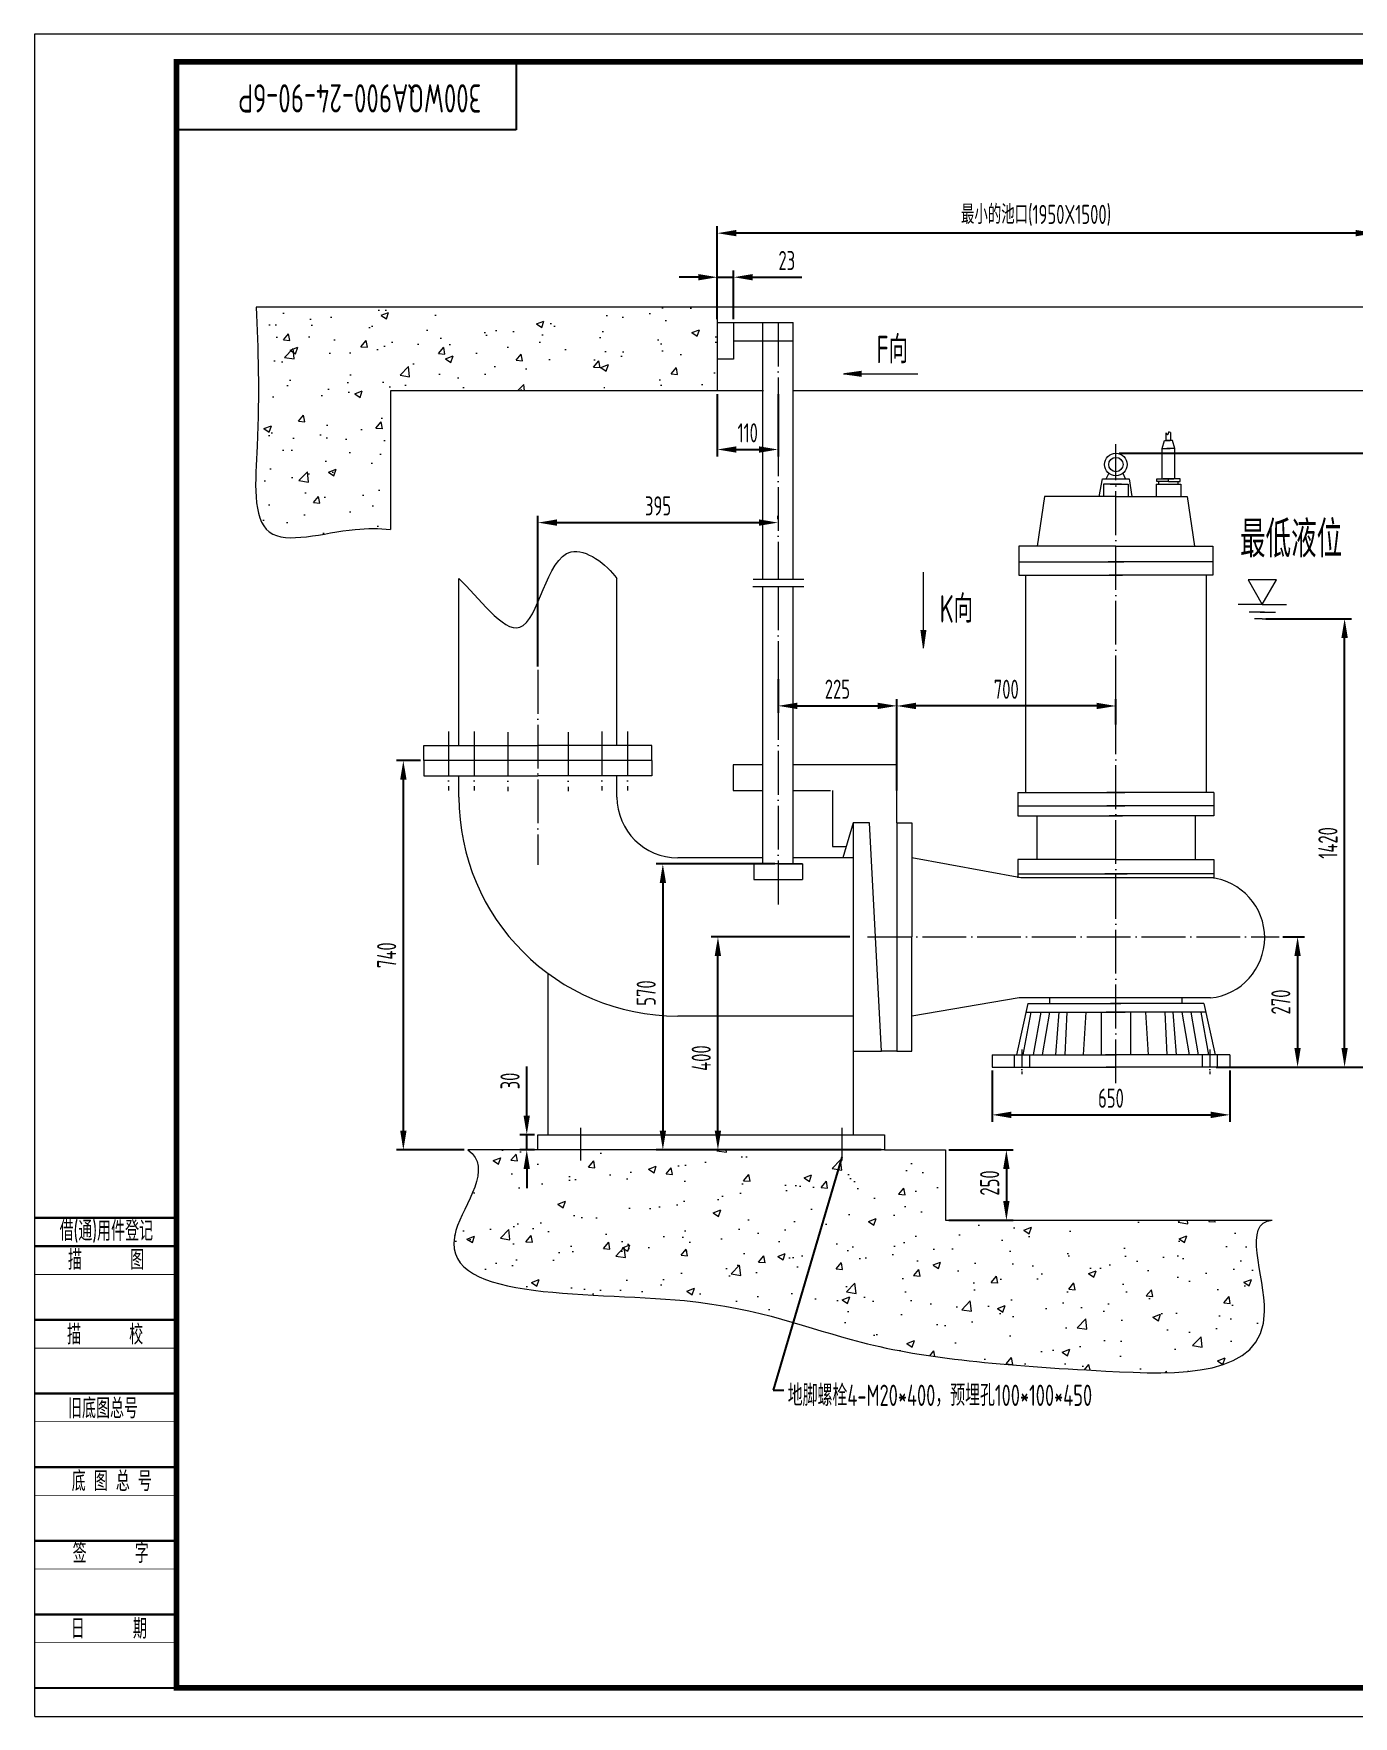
# Model space of a CAD drawing. Header units: millimetres. Extents: x 76430 to 80343, y 6501 to 9267.
# Drawn here: x 76430 to 78600, y 6501 to 9267 of the extents above; entities that cross this region are included whole.
import ezdxf
from ezdxf.enums import TextEntityAlignment as Align

# ---------------------------------------------------------------- set-up
doc = ezdxf.new("R2010")
doc.units = ezdxf.units.MM
doc.header["$LTSCALE"] = 3
doc.header["$PDSIZE"] = -5
doc.linetypes.add('ACAD_ISO04W100', pattern=[30, 24, -3, 0, -3])
doc.layers.get('0').update_dxf_attribs({"lineweight": 18})
doc.layers.get('Defpoints').update_dxf_attribs({"lineweight": 18})
for name, color, linetype in [('2细线层', 4, 'Continuous'), ('6', 3, 'Continuous'), ('6文字层', 3, 'Continuous')]:
    doc.layers.add(name, color=color, linetype=linetype)
for name, color, linetype, lineweight in [('图层1', 7, 'Continuous', 18), ('尺寸线层', 3, 'Continuous', 18), ('标注', 7, 'Continuous', 13)]:
    doc.layers.add(name, color=color, linetype=linetype, lineweight=lineweight)
doc.styles.add('HZTXT', font='geniso.shx', dxfattribs={"width": 0.7, "bigfont": 'hztxt.shx'})
doc.styles.get("Standard").update_dxf_attribs({"font": 'geniso.shx', "width": 0.7, "bigfont": 'hztxt.shx'})
doc.dimstyles.new('ISO-25', dxfattribs={"dimscale": 5, "dimtxt": 3.5, "dimasz": 3.5, "dimexe": 1.25, "dimexo": 0.625, "dimgap": 1.3, "dimtad": 1, "dimdec": 0, "dimtxsty": 'HZTXT', "dimcen": 2.5, "dimdle": 5, "dimclrt": 256, "dimadec": 0, "dimazin": 0, "dimtfac": 1, "dimtdec": 0, "dimtmove": 0, "dimatfit": 3, "dimfxl": 1, "dimarcsym": 0})

# ---------------------------------------------------------------- blocks, each defined once
blk = doc.blocks.new('*D14')
at = {"layer": 'Defpoints', "color": 0, "transparency": 16777216}
for p in [(77554.1, 8679.8), (77654.1, 8679.8), (77654.1, 8583.5)]:
    blk.add_point(p, dxfattribs=at)
at = {"layer": '尺寸线层', "color": 0, "linetype": 'Continuous', "lineweight": -2, "transparency": 16777216}
for p, q in [((77554.1, 8674.2), (77554.1, 8572.2)), ((77654.1, 8674.2), (77654.1, 8572.2)), ((77585.6, 8583.5), (77622.6, 8583.5))]:
    blk.add_line(p, q, dxfattribs=at)
at = {"layer": '尺寸线层', "color": 0, "transparency": 16777216}
for points in [[(77585.6, 8588.7), (77585.6, 8578.2), (77554.1, 8583.5)], [(77622.6, 8588.7), (77622.6, 8578.2), (77654.1, 8583.5)]]:
    blk.add_solid(points, dxfattribs=at)
at = {"layer": '尺寸线层', "transparency": 16777216, "insert": (77604.1, 8610.9), "char_height": 31.5, "attachment_point": 5, "style": 'HZTXT', "bg_fill": 3, "box_fill_scale": 1.1, "bg_fill_color": 256, "bg_fill_true_color": 13158600, "bg_fill_transparency": 7778724}
blk.add_mtext('\\A1;110', dxfattribs=at)
blk = doc.blocks.new('*D15')
at = {"layer": 'Defpoints', "color": 0, "transparency": 16777216}
for p in [(77554.1, 8939.1), (77554.1, 8817.5), (78635.3, 8817.5)]:
    blk.add_point(p, dxfattribs=at)
at = {"layer": '尺寸线层', "color": 0, "linetype": 'Continuous', "lineweight": -2, "transparency": 16777216}
for p, q in [((77554.1, 8823.1), (77554.1, 8950.4)), ((78603.8, 8939.1), (77585.6, 8939.1)), ((78635.3, 8823.1), (78635.3, 8950.4))]:
    blk.add_line(p, q, dxfattribs=at)
at = {"layer": '尺寸线层', "color": 0, "transparency": 16777216}
for points in [[(77585.6, 8944.4), (77585.6, 8933.9), (77554.1, 8939.1)], [(78603.8, 8944.4), (78603.8, 8933.9), (78635.3, 8939.1)]]:
    blk.add_solid(points, dxfattribs=at)
at = {"layer": '尺寸线层', "transparency": 16777216, "insert": (78078.3, 8968.4), "char_height": 31.5, "attachment_point": 5, "style": 'HZTXT', "bg_fill": 3, "box_fill_scale": 1.1, "bg_fill_color": 256, "bg_fill_true_color": 13158600, "bg_fill_transparency": 1009408}
blk.add_mtext('\\A1;最小的池口(1950X1500)', dxfattribs=at)
blk = doc.blocks.new('*D16')
at = {"layer": 'Defpoints', "color": 0, "transparency": 16777216}
for p in [(77654.1, 8463.3), (77654.1, 8463.3), (77259.1, 8221.2)]:
    blk.add_point(p, dxfattribs=at)
at = {"layer": '尺寸线层', "color": 0, "linetype": 'Continuous', "lineweight": -2, "transparency": 16777216}
for p, q in [((77259.1, 8226.8), (77259.1, 8474.6)), ((77654.1, 8469), (77654.1, 8474.6)), ((77290.6, 8463.3), (77622.6, 8463.3))]:
    blk.add_line(p, q, dxfattribs=at)
at = {"layer": '尺寸线层', "color": 0, "transparency": 16777216}
for points in [[(77290.6, 8468.6), (77290.6, 8458.1), (77259.1, 8463.3)], [(77622.6, 8468.6), (77622.6, 8458.1), (77654.1, 8463.3)]]:
    blk.add_solid(points, dxfattribs=at)
at = {"layer": '尺寸线层', "transparency": 16777216, "insert": (77456.6, 8490.8), "char_height": 31.5, "attachment_point": 5, "style": 'HZTXT', "bg_fill": 3, "box_fill_scale": 1.1, "bg_fill_color": 256, "bg_fill_true_color": 13158600, "bg_fill_transparency": 6708088}
blk.add_mtext('\\A1;395', dxfattribs=at)
blk = doc.blocks.new('*D17')
at = {"layer": 'Defpoints', "color": 0, "transparency": 16777216}
for p in [(77654.1, 8211.7), (77849.1, 8162.1), (77849.1, 8065)]:
    blk.add_point(p, dxfattribs=at)
at = {"layer": '尺寸线层', "color": 0, "linetype": 'Continuous', "lineweight": -2, "transparency": 16777216}
for p, q in [((77654.1, 8206.1), (77654.1, 8150.8)), ((77685.6, 8162.1), (77817.6, 8162.1)), ((77849.1, 8070.7), (77849.1, 8173.3))]:
    blk.add_line(p, q, dxfattribs=at)
at = {"layer": '尺寸线层', "color": 0, "transparency": 16777216}
for points in [[(77685.6, 8167.3), (77685.6, 8156.8), (77654.1, 8162.1)], [(77817.6, 8167.3), (77817.6, 8156.8), (77849.1, 8162.1)]]:
    blk.add_solid(points, dxfattribs=at)
at = {"layer": '尺寸线层', "transparency": 16777216, "insert": (77751.6, 8189.5), "char_height": 31.5, "attachment_point": 5, "style": 'HZTXT', "bg_fill": 3, "box_fill_scale": 1.1, "bg_fill_color": 256, "bg_fill_true_color": 13158600, "bg_fill_transparency": 7780272}
blk.add_mtext('\\A1;225', dxfattribs=at)
blk = doc.blocks.new('*D18')
at = {"layer": 'Defpoints', "color": 0, "transparency": 16777216}
for p in [(77555.1, 7782.2), (77777.4, 7782.2), (77829.1, 7432.2)]:
    blk.add_point(p, dxfattribs=at)
at = {"layer": '尺寸线层', "color": 0, "linetype": 'Continuous', "lineweight": -2, "transparency": 16777216}
for p, q in [((77771.8, 7782.2), (77543.8, 7782.2)), ((77555.1, 7463.7), (77555.1, 7750.7)), ((77823.5, 7432.2), (77543.8, 7432.2))]:
    blk.add_line(p, q, dxfattribs=at)
at = {"layer": '尺寸线层', "color": 0, "transparency": 16777216}
for points in [[(77549.8, 7750.7), (77560.3, 7750.7), (77555.1, 7782.2)], [(77549.8, 7463.7), (77560.3, 7463.7), (77555.1, 7432.2)]]:
    blk.add_solid(points, dxfattribs=at)
at = {"layer": '尺寸线层', "transparency": 16777216, "insert": (77527.6, 7583.1), "char_height": 31.5, "attachment_point": 5, "rotation": 90, "style": 'HZTXT', "bg_fill": 3, "box_fill_scale": 1.1, "bg_fill_color": 256, "bg_fill_true_color": 13158600, "bg_fill_transparency": 1814476}
blk.add_mtext('\\A1;400', dxfattribs=at)
blk = doc.blocks.new('*D19')
at = {"layer": 'Defpoints', "color": 0, "transparency": 16777216}
for p in [(77929.1, 7432.2), (77929.1, 7316.6), (78029.5, 7316.6)]:
    blk.add_point(p, dxfattribs=at)
at = {"layer": '尺寸线层', "color": 0, "linetype": 'Continuous', "lineweight": -2, "transparency": 16777216}
for p, q in [((77934.8, 7432.2), (78040.7, 7432.2)), ((78029.5, 7400.7), (78029.5, 7348.1)), ((77934.8, 7316.6), (78040.7, 7316.6))]:
    blk.add_line(p, q, dxfattribs=at)
at = {"layer": '尺寸线层', "color": 0, "transparency": 16777216}
for points in [[(78024.2, 7400.7), (78034.7, 7400.7), (78029.5, 7432.2)], [(78024.2, 7348.1), (78034.7, 7348.1), (78029.5, 7316.6)]]:
    blk.add_solid(points, dxfattribs=at)
at = {"layer": '尺寸线层', "transparency": 16777216, "insert": (78002, 7377.8), "char_height": 31.5, "attachment_point": 5, "rotation": 90, "style": 'HZTXT', "bg_fill": 3, "box_fill_scale": 1.1, "bg_fill_color": 256, "bg_fill_true_color": 13158600, "bg_fill_transparency": 3145778}
blk.add_mtext('\\A1;250', dxfattribs=at)
blk = doc.blocks.new('*D23')
at = {"layer": 'Defpoints', "color": 0, "transparency": 16777216}
for p in [(77071.6, 8072.2), (77037.7, 7432.2), (77143.7, 7432.2)]:
    blk.add_point(p, dxfattribs=at)
at = {"layer": '尺寸线层', "color": 0, "linetype": 'Continuous', "lineweight": -2, "transparency": 16777216}
for p, q in [((77066, 8072.2), (77026.5, 8072.2)), ((77037.7, 8040.7), (77037.7, 7463.7)), ((77138, 7432.2), (77026.5, 7432.2))]:
    blk.add_line(p, q, dxfattribs=at)
at = {"layer": '尺寸线层', "color": 0, "transparency": 16777216}
for points in [[(77032.5, 8040.7), (77043, 8040.7), (77037.7, 8072.2)], [(77032.5, 7463.7), (77043, 7463.7), (77037.7, 7432.2)]]:
    blk.add_solid(points, dxfattribs=at)
at = {"layer": '尺寸线层', "transparency": 16777216, "insert": (77010.3, 7752.2), "char_height": 31.5, "attachment_point": 5, "rotation": 90, "style": 'HZTXT', "bg_fill": 3, "box_fill_scale": 1.1, "bg_fill_color": 256, "bg_fill_true_color": 13158600, "bg_fill_transparency": 7778208}
blk.add_mtext('\\A1;740', dxfattribs=at)
blk = doc.blocks.new('*D24')
at = {"layer": 'Defpoints', "color": 0, "transparency": 16777216}
for p in [(77259.1, 7457.2), (77240.7, 7432.2), (77259.1, 7432.2)]:
    blk.add_point(p, dxfattribs=at)
at = {"layer": '尺寸线层', "color": 0, "linetype": 'Continuous', "lineweight": -2, "transparency": 16777216}
for p, q in [((77240.7, 7488.7), (77240.7, 7569.3)), ((77253.5, 7457.2), (77229.4, 7457.2)), ((77240.7, 7432.2), (77240.7, 7457.2)), ((77253.5, 7432.2), (77229.4, 7432.2)), ((77240.7, 7400.7), (77240.7, 7369.2))]:
    blk.add_line(p, q, dxfattribs=at)
at = {"layer": '尺寸线层', "color": 0, "transparency": 16777216}
for points in [[(77235.4, 7488.7), (77245.9, 7488.7), (77240.7, 7457.2)], [(77235.4, 7400.7), (77245.9, 7400.7), (77240.7, 7432.2)]]:
    blk.add_solid(points, dxfattribs=at)
at = {"layer": '尺寸线层', "transparency": 16777216, "insert": (77213.2, 7545.4), "char_height": 31.5, "attachment_point": 5, "rotation": 90, "style": 'HZTXT', "bg_fill": 3, "box_fill_scale": 1.1, "bg_fill_color": 256, "bg_fill_true_color": 13158600, "bg_fill_transparency": 1835072}
blk.add_mtext('\\A1;30', dxfattribs=at)
blk = doc.blocks.new('1')
at = {"const_width": 9.31}
blk.add_lwpolyline([(76664.4, 9220.5), (80296.5, 9220.5), (80296.5, 6547.7), (76664.4, 6547.7)], close=True, dxfattribs=at)
at = {"layer": '2细线层', "linetype": 'ByBlock', "lineweight": 15, "const_width": 1.4}
for points in [[(76664.4, 7227.5), (76431.6, 7227.5)], [(76664.4, 7106.4), (76431.6, 7106.4)], [(76664.4, 6985.4), (76431.6, 6985.4)], [(76664.4, 6864.3), (76431.6, 6864.3)], [(76664.4, 6743.2), (76431.6, 6743.2)], [(76664.4, 6622.2), (76431.6, 6622.2)]]:
    blk.add_lwpolyline(points, dxfattribs=at)
at = {"layer": '6', "const_width": 3.73}
for points in [[(76664.4, 7320.6), (76431.6, 7320.6)], [(76664.4, 7274.1), (76431.6, 7274.1)], [(76664.4, 7153), (76431.6, 7153)], [(76664.4, 7031.9), (76431.6, 7031.9)], [(76664.4, 6910.9), (76431.6, 6910.9)], [(76664.4, 6789.8), (76431.6, 6789.8)], [(76664.4, 6668.7), (76431.6, 6668.7)], [(76664.4, 6547.7), (76431.6, 6547.7)]]:
    blk.add_lwpolyline(points, dxfattribs=at)
at = {"layer": '6文字层'}
for p, q in [((77223.2, 9220.5), (77223.2, 9108.7)), ((77223.2, 9108.7), (76664.4, 9108.7))]:
    blk.add_line(p, q, dxfattribs=at)
at = {"layer": '尺寸线层'}
for p, q in [((76431.6, 9267), (80343, 9267)), ((76431.6, 6501.1), (76431.6, 9267)), ((76431.6, 6501.1), (80343, 6501.1))]:
    blk.add_line(p, q, dxfattribs=at)
at = {"layer": '2细线层', "ltscale": 0.5, "width": 0.707}
for tag, p in [('比例', (80241.9, 6756.8)), ('设计', (78860.9, 6706.9)), ('标准化', (79205.2, 6708.2)), ('校对', (78859.8, 6663.9)), ('审定', (79208.1, 6663.5)), ('审核', (78858.1, 6615.9)), ('批准', (79209.6, 6615.8)), ('会签', (78857, 6571.6)), ('日期', (79210.6, 6572))]:
    blk.add_attdef(tag, text='', height=32.6, dxfattribs=at).set_placement(p, align=Align.MIDDLE_CENTER)
at = {"layer": '6文字层', "width": 0.707}
for s, p in [('借(通)用件登记', (76472.4, 7282.7)), ('描      图', (76486.2, 7235.1)), ('描      校', (76484.7, 7112.3)), ('旧底图总号', (76486.2, 6991)), ('底 图 总 号', (76492.4, 6871.3)), ('签      字', (76493.9, 6753.2)), ('日      期', (76490.8, 6628.8))]:
    blk.add_text(s, height=32.6, dxfattribs=at).set_placement(p)
blk.add_attdef('代号', (76966, 9184), '', height=46.6, rotation=180, dxfattribs=at)
at = {"layer": '6文字层', "ltscale": 0.5, "width": 0.707}
blk.add_attdef('编码', text='', height=46.6, dxfattribs=at).set_placement((79516, 6587.8), align=Align.MIDDLE_CENTER)
at = {"layer": '尺寸线层'}
for tag, height, width, p in [('图号', 46.6, 0.707, (80016.1, 6899.9)), ('图样名称', 46.6, 0.707, (79517.2, 6858.4)), ('重量', 32.6, 0.707, (80124.7, 6756.9)), ('材料', 46.6, 0.707, (79518.9, 6698.8)), ('杭州西子泵业有限公司', 65.2, 0.6, (80011.8, 6606.5))]:
    blk.add_attdef(tag, text='', height=height, dxfattribs=dict(at, width=width)).set_placement(p, align=Align.MIDDLE_CENTER)
blk = doc.blocks.new('*D27')
at = {"layer": 'Defpoints', "color": 0, "transparency": 16777216}
for p in [(77654.1, 7902.2), (77464.5, 7432.2), (77654.1, 7432.2)]:
    blk.add_point(p, dxfattribs=at)
at = {"layer": '尺寸线层', "color": 0, "linetype": 'Continuous', "lineweight": -2, "transparency": 16777216}
for p, q in [((77648.5, 7902.2), (77453.3, 7902.2)), ((77464.5, 7870.7), (77464.5, 7463.7)), ((77648.5, 7432.2), (77453.3, 7432.2))]:
    blk.add_line(p, q, dxfattribs=at)
at = {"layer": '尺寸线层', "color": 0, "transparency": 16777216}
for points in [[(77459.3, 7870.7), (77469.8, 7870.7), (77464.5, 7902.2)], [(77459.3, 7463.7), (77469.8, 7463.7), (77464.5, 7432.2)]]:
    blk.add_solid(points, dxfattribs=at)
at = {"layer": '尺寸线层', "transparency": 16777216, "insert": (77437.1, 7690), "char_height": 31.5, "attachment_point": 5, "rotation": 90, "style": 'HZTXT', "bg_fill": 3, "box_fill_scale": 1.1, "bg_fill_color": 256, "bg_fill_true_color": 13158600, "bg_fill_transparency": 7779240}
blk.add_mtext('\\A1;570', dxfattribs=at)
blk = doc.blocks.new('*D28')
at = {"layer": 'Defpoints', "color": 0, "transparency": 16777216}
for p in [(78209.4, 8577.2), (78369.1, 7568.3), (78667.3, 7568.3)]:
    blk.add_point(p, dxfattribs=at)
at = {"layer": '尺寸线层', "color": 0, "linetype": 'Continuous', "lineweight": -2, "transparency": 16777216}
for p, q in [((78215, 8577.2), (78678.6, 8577.2)), ((78667.3, 8545.7), (78667.3, 7599.8)), ((78374.7, 7568.3), (78678.6, 7568.3))]:
    blk.add_line(p, q, dxfattribs=at)
at = {"layer": '尺寸线层', "color": 0, "transparency": 16777216}
for points in [[(78662.1, 8545.7), (78672.6, 8545.7), (78667.3, 8577.2)], [(78662.1, 7599.8), (78672.6, 7599.8), (78667.3, 7568.3)]]:
    blk.add_solid(points, dxfattribs=at)
at = {"layer": '尺寸线层', "transparency": 16777216, "insert": (78639.9, 8072.8), "char_height": 31.5, "attachment_point": 5, "rotation": 90, "style": 'HZTXT', "bg_fill": 3, "box_fill_scale": 1.1, "bg_fill_color": 256, "bg_fill_true_color": 13158600, "bg_fill_transparency": 0}
blk.add_mtext('\\A1;2150', dxfattribs=at)
blk = doc.blocks.new('*D29')
at = {"layer": 'Defpoints', "color": 0, "transparency": 16777216}
for p in [(78450.4, 8305.3), (78585.7, 8305.3), (78464.1, 7568.3)]:
    blk.add_point(p, dxfattribs=at)
at = {"layer": '尺寸线层', "color": 0, "linetype": 'Continuous', "lineweight": -2, "transparency": 16777216}
for p, q in [((78456, 8305.3), (78597, 8305.3)), ((78585.7, 7599.8), (78585.7, 8273.8)), ((78469.7, 7568.3), (78597, 7568.3))]:
    blk.add_line(p, q, dxfattribs=at)
at = {"layer": '尺寸线层', "color": 0, "transparency": 16777216}
for points in [[(78580.5, 8273.8), (78591, 8273.8), (78585.7, 8305.3)], [(78580.5, 7599.8), (78591, 7599.8), (78585.7, 7568.3)]]:
    blk.add_solid(points, dxfattribs=at)
at = {"layer": '尺寸线层', "transparency": 16777216, "insert": (78558.3, 7936.8), "char_height": 31.5, "attachment_point": 5, "rotation": 90, "style": 'HZTXT', "bg_fill": 3, "box_fill_scale": 1.1, "bg_fill_color": 256, "bg_fill_true_color": 13158600, "bg_fill_transparency": 11201372}
blk.add_mtext('\\A1;1420', dxfattribs=at)
blk = doc.blocks.new('*D30')
at = {"layer": 'Defpoints', "color": 0, "transparency": 16777216}
for p in [(78478.3, 7782.2), (78467.2, 7568.3), (78508.4, 7568.3)]:
    blk.add_point(p, dxfattribs=at)
at = {"layer": '尺寸线层', "color": 0, "linetype": 'Continuous', "lineweight": -2, "transparency": 16777216}
for p, q in [((78483.9, 7782.2), (78519.6, 7782.2)), ((78508.4, 7750.7), (78508.4, 7599.8)), ((78472.8, 7568.3), (78519.6, 7568.3))]:
    blk.add_line(p, q, dxfattribs=at)
at = {"layer": '尺寸线层', "color": 0, "transparency": 16777216}
for points in [[(78503.1, 7750.7), (78513.6, 7750.7), (78508.4, 7782.2)], [(78503.1, 7599.8), (78513.6, 7599.8), (78508.4, 7568.3)]]:
    blk.add_solid(points, dxfattribs=at)
at = {"layer": '尺寸线层', "transparency": 16777216, "insert": (78480.9, 7675.3), "char_height": 31.5, "attachment_point": 5, "rotation": 90, "style": 'HZTXT', "bg_fill": 3, "box_fill_scale": 1.1, "bg_fill_color": 256, "bg_fill_true_color": 13158600, "bg_fill_transparency": 15306761}
blk.add_mtext('\\A1;270', dxfattribs=at)
blk = doc.blocks.new('*D31')
at = {"layer": 'Defpoints', "color": 0, "transparency": 16777216}
for p in [(77849.1, 8161.9), (78209.4, 8125.7), (77849.1, 8017.4)]:
    blk.add_point(p, dxfattribs=at)
at = {"layer": '尺寸线层', "color": 0, "linetype": 'Continuous', "lineweight": -2, "transparency": 16777216}
for p, q in [((77849.1, 8023), (77849.1, 8173.2)), ((78177.9, 8161.9), (77880.6, 8161.9)), ((78209.4, 8131.3), (78209.4, 8173.2))]:
    blk.add_line(p, q, dxfattribs=at)
at = {"layer": '尺寸线层', "color": 0, "transparency": 16777216}
for points in [[(77880.6, 8167.2), (77880.6, 8156.7), (77849.1, 8161.9)], [(78177.9, 8167.2), (78177.9, 8156.7), (78209.4, 8161.9)]]:
    blk.add_solid(points, dxfattribs=at)
at = {"layer": '尺寸线层', "transparency": 16777216, "insert": (78029.3, 8189.4), "char_height": 31.5, "attachment_point": 5, "style": 'HZTXT', "bg_fill": 3, "box_fill_scale": 1.1, "bg_fill_color": 256, "bg_fill_true_color": 13158600, "bg_fill_transparency": 15254676}
blk.add_mtext('\\A1;700', dxfattribs=at)
blk = doc.blocks.new('*D35')
at = {"layer": 'Defpoints', "color": 0, "transparency": 16777216}
for p in [(77554.1, 8866.7), (77554.1, 8792.1), (77580.9, 8792.1)]:
    blk.add_point(p, dxfattribs=at)
at = {"layer": '尺寸线层', "color": 0, "linetype": 'Continuous', "lineweight": -2, "transparency": 16777216}
for p, q in [((77522.6, 8866.7), (77491.1, 8866.7)), ((77554.1, 8797.7), (77554.1, 8877.9)), ((77554.1, 8866.7), (77580.9, 8866.7)), ((77580.9, 8797.7), (77580.9, 8877.9)), ((77612.4, 8866.7), (77693, 8866.7))]:
    blk.add_line(p, q, dxfattribs=at)
at = {"layer": '尺寸线层', "color": 0, "transparency": 16777216}
for points in [[(77522.6, 8871.9), (77522.6, 8861.4), (77554.1, 8866.7)], [(77612.4, 8871.9), (77612.4, 8861.4), (77580.9, 8866.7)]]:
    blk.add_solid(points, dxfattribs=at)
at = {"layer": '尺寸线层', "transparency": 16777216, "insert": (77668.4, 8894.1), "char_height": 31.5, "attachment_point": 5, "style": 'HZTXT', "bg_fill": 3, "box_fill_scale": 1.1, "bg_fill_color": 256, "bg_fill_true_color": 13158600, "bg_fill_transparency": 5651640}
blk.add_mtext('\\A1;23', dxfattribs=at)
blk = doc.blocks.new('*D36')
at = {"layer": 'Defpoints', "color": 0, "transparency": 16777216}
for p in [(78006, 7568.3), (78397.1, 7568.3), (78397.1, 7489.8)]:
    blk.add_point(p, dxfattribs=at)
at = {"layer": '尺寸线层', "color": 0, "linetype": 'Continuous', "lineweight": -2, "transparency": 16777216}
for p, q in [((78006, 7562.7), (78006, 7478.5)), ((78397.1, 7562.7), (78397.1, 7478.5)), ((78037.5, 7489.8), (78365.6, 7489.8))]:
    blk.add_line(p, q, dxfattribs=at)
at = {"layer": '尺寸线层', "color": 0, "transparency": 16777216}
for points in [[(78037.5, 7495), (78037.5, 7484.5), (78006, 7489.8)], [(78365.6, 7495), (78365.6, 7484.5), (78397.1, 7489.8)]]:
    blk.add_solid(points, dxfattribs=at)
at = {"layer": '尺寸线层', "transparency": 16777216, "insert": (78201.5, 7517.2), "char_height": 31.5, "attachment_point": 5, "style": 'HZTXT', "bg_fill": 3, "box_fill_scale": 1.1, "bg_fill_color": 256, "bg_fill_true_color": 13158600, "bg_fill_transparency": 14392660}
blk.add_mtext('\\A1;650', dxfattribs=at)

msp = doc.modelspace()

# ---------------------------------------------------------------- hatches: boundary and pattern name
at = {"true_color": 0xff0000}
h = msp.add_hatch(dxfattribs=at)
h.set_pattern_fill('AR-CONC', color=1, scale=0.7, style=0)
h.set_pattern_definition([(50, (63412.21, 4017.16), (127.5293, -11.15736), [13.335, -146.685]), (355, (63412.21, 4017.16), (-24.67, 133.7397), [10.668, -117.348]), (100.451, (63422.84, 4016.23), (102.85975, 122.5817), [11.333, -124.663]), (46.1842, (63412.21, 4052.72), (189.7553, -29.4296), [20.0025, -220.0275]), (96.6356, (63428.02, 4050.27), (166.183, 173.1979), [16.9995, -186.9945]), (351.184, (63412.21, 4052.72), (166.1832, 173.1976), [16.002, -176.022]), (21, (63429.99, 4043.83), (106.1304, -71.58586), [13.335, -146.685]), (326, (63429.99, 4043.83), (43.2614, 128.9316), [10.668, -117.348]), (71.4514, (63438.84, 4037.87), (149.3915, 57.346), [11.333, -124.663]), (37.5, (63412.21, 4017.16), (2.16202, 59.18853), [0, -115.9256, 0, -119.126, 0, -117.7925]), (7.5, (63412.21, 4017.16), (46.77376, 70.1264), [0, -67.9196, 0, -113.2586, 0, -44.8945]), (327.5, (63372.56, 4017.16), (94.91342, -4.01012), [0, -44.45, 0, -138.684, 0, -184.023]), (317.5, (63354.78, 4017.16), (103.69043, 17.79854), [0, -57.785, 0, -92.1004, 0, -130.683])])
edge = h.paths.add_edge_path()
edge.add_spline(control_points=[(76795.5, 8817.5), (76799, 8749.1), (76802.7, 8632.2), (76783.8, 8406.6), (76929.6, 8454.7), (76998, 8453.8), (77016.4, 8452.1)], knot_values=[50.409911, 50.409911, 50.409911, 50.409911, 274.200481, 416.752058, 558.002543, 612.907766, 612.907766, 612.907766, 612.907766], degree=3, periodic=0)
edge.add_line((77016.4, 8452.1), (77016.4, 8679.8))
edge.add_line((77016.4, 8679.8), (77554.1, 8679.8))
edge.add_line((77554.1, 8679.8), (77554.1, 8817.5))
edge.add_line((77554.1, 8817.5), (76795.5, 8817.5))
edge = h.paths.add_edge_path()
edge.add_line((78635.3, 8817.5), (78635.3, 8679.8))
edge.add_line((78635.3, 8679.8), (78768.6, 8679.8))
edge.add_spline(control_points=[(78768.6, 8679.8), (78775.9, 8699.2), (78877.9, 8735.6), (78653.7, 8737.2), (78737.3, 8799.8), (78753.2, 8817.5)], knot_values=[0, 0, 0, 0, 30279.059619, 85085.053596, 119871.904563, 119871.904563, 119871.904563, 119871.904563], weights=[1, 1, 1, 1, 1, 1], degree=3, periodic=0)
edge.add_line((78753.2, 8817.5), (78635.3, 8817.5))
edge = h.paths.add_edge_path()
edge.add_line((78466.7, 7316.6), (77929.1, 7316.6))
edge.add_line((77929.1, 7316.6), (77929.1, 7432.2))
edge.add_line((77929.1, 7432.2), (77829.1, 7432.2))
edge.add_line((77829.1, 7432.2), (77259.1, 7432.2))
edge.add_line((77259.1, 7432.2), (77143.7, 7432.2))
edge.add_spline(control_points=[(77143.7, 7432.2), (77187, 7403.3), (76998.8, 7173.9), (77525.9, 7215.7), (77797.5, 7097.3), (78109.8, 7070.2), (78527.5, 7054), (78416.6, 7314.2), (78466.7, 7316.6)], knot_values=[0, 0, 0, 0, 20879.543298, 78808.985361, 123191.760554, 177764.257059, 215950.198456, 236069.073339, 236069.073339, 236069.073339, 236069.073339], weights=[1, 1, 1, 1, 1, 1, 1, 1, 1], degree=3, periodic=0)
h.paths.add_polyline_path([(77804.3, 8781.6), (77870.5, 8781.6), (77870.5, 8714.1), (77804.3, 8714.1)], flags=9)

# ---------------------------------------------------------------- linework, layer by layer
at = {"color": 1, "linetype": 'ACAD_ISO04W100'}
for p, q in [((77654.1, 8792.1), (77654.1, 8370.1)), ((78209.4, 7541.9), (78209.4, 8592.2)), ((77654.1, 8358.3), (77654.1, 7833.7)), ((77259.1, 8221.2), (77259.1, 7900.6)), ((77111.9, 8120.1), (77111.9, 8022.7)), ((77154.2, 8120.1), (77154.2, 8022.7)), ((77209.3, 8119.1), (77209.3, 8021.6)), ((77309, 8119.1), (77309, 8021.6)), ((77364.1, 8120.1), (77364.1, 8022.7)), ((77406.4, 8120.1), (77406.4, 8022.7)), ((77801.3, 7782.2), (78478.3, 7782.2)), ((77329.1, 7468.5), (77329.1, 7414.5)), ((77759.1, 7468.5), (77759.1, 7414.5))]:
    msp.add_line(p, q, dxfattribs=at)
at = {"linetype": 'ByBlock'}
for p, q in [((77761.5, 8707.9), (77883.9, 8707.9)), ((78193.8, 8535.5), (78197.8, 8544.3)), ((78225.4, 8535.5), (78221.3, 8544.3)), ((77893, 8257), (77893, 8382))]:
    msp.add_line(p, q, dxfattribs=at)
for p, q in [((78182.1, 8506.2), (78187.6, 8535.5)), ((78187.6, 8535.5), (78231.6, 8535.5)), ((78218.7, 8526.4), (78189.4, 8526.4)), ((78189.4, 8526.4), (78189.4, 8506.2)), ((78200.4, 8526.4), (78229.7, 8526.4)), ((78229.7, 8526.4), (78229.7, 8506.2)), ((78231.6, 8535.5), (78235.6, 8506.2)), ((78275.8, 8526.4), (78275.8, 8506.2)), ((78275.8, 8526.4), (78316.2, 8526.4)), ((78316.2, 8526.4), (78316.2, 8506.2)), ((78092.2, 8506.2), (78080.2, 8424.5)), ((78209.6, 8506.2), (78092.2, 8506.2)), ((78209.6, 8506.2), (78326.9, 8506.2)), ((78326.9, 8506.2), (78338.9, 8424.5)), ((78209.6, 8424.5), (78050.1, 8424.5)), ((78050.1, 8424.5), (78050.1, 8402.5)), ((78209.6, 8424.5), (78369.1, 8424.5)), ((78369.1, 8424.5), (78369.1, 8402.5)), ((78050.1, 8402.5), (78050.1, 8376.9)), ((78050.1, 8398.9), (78222.4, 8398.9)), ((78369.1, 8398.9), (78196.7, 8398.9)), ((78369.1, 8402.5), (78369.1, 8376.9)), ((78050.1, 8376.9), (78220.6, 8376.9)), ((78061.1, 8376.9), (78061.1, 8019.6)), ((78369.1, 8376.9), (78198.6, 8376.9)), ((78358.1, 8376.9), (78358.1, 8019.6)), ((78450.4, 8328.8), (78410.7, 8328.8)), ((78450.4, 8328.8), (78450.4, 8328.8)), ((78450.4, 8328.8), (78450.4, 8328.8)), ((78450.4, 8328.8), (78450.4, 8328.8)), ((78450.4, 8328.8), (78450.4, 8328.8)), ((78450.4, 8328.8), (78490.1, 8328.8)), ((78454, 8316.1), (78428.7, 8316.1)), ((78450.4, 8305.3), (78437.8, 8305.3)), ((78446.8, 8316.1), (78472.1, 8316.1)), ((78450.4, 8305.3), (78463, 8305.3)), ((78048.2, 8019.6), (78224.2, 8019.6)), ((78048.2, 8019.6), (78048.2, 8003.2)), ((78048.2, 8003.2), (78048.2, 7997.7)), ((78048.2, 7997.7), (78224.2, 7997.7)), ((78048.2, 7997.7), (78048.2, 7981.2)), ((78370.9, 8019.6), (78194.9, 8019.6)), ((78370.9, 7997.7), (78194.9, 7997.7)), ((78370.9, 8019.6), (78370.9, 8003.2)), ((78370.9, 8003.2), (78370.9, 7997.7)), ((78370.9, 7997.7), (78370.9, 7981.2)), ((78048.2, 7981.2), (78220.6, 7981.2)), ((78079.4, 7981.2), (78079.4, 7909.7)), ((78370.9, 7981.2), (78198.6, 7981.2)), ((78339.7, 7981.2), (78339.7, 7909.7)), ((78053.4, 7879.5), (77874.1, 7912.2)), ((78209.6, 7909.7), (78048.2, 7909.7)), ((78048.2, 7909.7), (78048.2, 7879.5)), ((78048.2, 7885.9), (78227.9, 7885.9)), ((78370.9, 7885.9), (78191.2, 7885.9)), ((78209.6, 7909.7), (78370.9, 7909.7)), ((78370.9, 7909.7), (78370.9, 7885.9)), ((78370.9, 7885.9), (78370.9, 7879.5)), ((78370.9, 7879.5), (78053.4, 7879.5)), ((78380.9, 7879.5), (78380.9, 7879.5)), ((78050.7, 7682), (77874.1, 7652.2)), ((78064.6, 7672.8), (78046, 7588.4)), ((78365.2, 7682), (78050.7, 7682)), ((78064.6, 7672.8), (78217.9, 7672.8)), ((78100.4, 7682), (78100.4, 7672.8)), ((78354.1, 7672.8), (78200.9, 7672.8)), ((78318.3, 7682), (78318.3, 7672.8)), ((78354.1, 7672.8), (78372.8, 7588.4)), ((78365.2, 7682), (78365.2, 7682)), ((78069.6, 7658.5), (78056.7, 7588.4)), ((78061.5, 7658.5), (78225.1, 7658.5)), ((78086, 7658.5), (78073.8, 7588.4)), ((78100.6, 7658.5), (78088.6, 7588.4)), ((78115.5, 7658.5), (78110.2, 7588.4)), ((78128.8, 7658.5), (78125.5, 7588.4)), ((78160.3, 7658.5), (78156, 7588.4)), ((78185.1, 7657.7), (78185.1, 7588.4)), ((78357.3, 7658.5), (78193.7, 7658.5)), ((78233.7, 7657.7), (78233.7, 7588.4)), ((78258.5, 7658.5), (78262.8, 7588.4)), ((78290, 7658.5), (78293.3, 7588.4)), ((78303.2, 7658.5), (78308.5, 7588.4)), ((78318.1, 7658.5), (78330.2, 7588.4)), ((78332.7, 7658.5), (78345, 7588.4)), ((78349.2, 7658.5), (78362.1, 7588.4)), ((78006, 7588.4), (78210.8, 7588.4)), ((78006, 7588.4), (78006, 7568.3)), ((78397.1, 7588.4), (78192.3, 7588.4)), ((78006, 7568.3), (78209.4, 7568.3)), ((78397.1, 7568.3), (78193.7, 7568.3))]:
    msp.add_line(p, q)
for points in [[(77761.5, 8707.9, 1.67, 10, 0), (77791.3, 8707.9, 10, 10, 0)], [(77893, 8257, 1.67, 10, 0), (77893, 8286.7, 10, 10, 0)]]:
    msp.add_lwpolyline(points, format="xyseb", dxfattribs=at)
msp.add_lwpolyline([(78450.4, 8328.8), (78473.8, 8369.4), (78427, 8369.4)], close=True)
for radius in [18.5, 11.8]:
    msp.add_circle((78209.6, 8558.8), radius, dxfattribs=at)
at = {"color": 1, "true_color": 0xff0000}
msp.add_open_spline([(76795.5, 8817.5), (76799, 8749.1), (76802.7, 8632.2), (76783.8, 8406.6), (76929.6, 8454.7), (76998, 8453.8), (77016.4, 8452.1)], degree=3, knots=[50.409911, 50.409911, 50.409911, 50.409911, 274.200481, 416.752058, 558.002543, 612.907766, 612.907766, 612.907766, 612.907766], dxfattribs=at)
at = {"layer": '图层1'}
for p, q in [((78635.3, 8817.5), (76795.5, 8817.5)), ((77554.1, 8817.5), (77554.1, 8679.8)), ((77554.1, 8792.1), (77580.9, 8792.1)), ((77580.9, 8792.1), (77580.9, 8731.8)), ((77580.9, 8792.1), (77679.1, 8792.1)), ((77629.1, 8370.1), (77629.1, 8792.1)), ((77679.1, 8370.1), (77679.1, 8792.1)), ((77580.9, 8762), (77679.1, 8762)), ((77580.9, 8731.8), (77554.1, 8731.8)), ((77630.1, 8679.8), (77016.4, 8679.8)), ((77016.4, 8679.8), (77016.4, 8452.1)), ((78635.3, 8679.8), (77678.1, 8679.8)), ((78292.2, 8598.3), (78292.2, 8610.7)), ((78299.8, 8598.3), (78299.8, 8610.7)), ((78285.5, 8584.9), (78289.3, 8598.3)), ((78285.5, 8535), (78285.5, 8584.9)), ((78285.5, 8584.9), (78298.8, 8584.9)), ((78289.3, 8598.3), (78298.8, 8598.3)), ((78302.7, 8598.3), (78293.1, 8598.3)), ((78306.4, 8584.9), (78293.1, 8584.9)), ((78306.4, 8584.9), (78302.7, 8598.3)), ((78306.4, 8535), (78306.4, 8584.9)), ((78276.7, 8531), (78276.7, 8535)), ((78276.7, 8535), (78304.6, 8535)), ((78296, 8531), (78276.7, 8531)), ((78280, 8526.4), (78280, 8531)), ((78315.3, 8535), (78287.3, 8535)), ((78296, 8531), (78296, 8535)), ((78296, 8531), (78296, 8535)), ((78296, 8531), (78315.3, 8531)), ((78311.9, 8526.4), (78311.9, 8531)), ((78315.3, 8531), (78315.3, 8535)), ((77129.1, 8097.2), (77129.1, 8371.5)), ((77389.1, 8097.2), (77389.1, 8371.5)), ((77629.1, 7902.2), (77629.1, 8358.3)), ((77679.1, 7902.2), (77679.1, 8358.3)), ((77071.6, 8072.2), (77071.6, 8097.2)), ((77071.6, 8097.2), (77259.1, 8097.2)), ((77446.6, 8097.2), (77259.1, 8097.2)), ((77446.6, 8072.2), (77446.6, 8097.2)), ((77446.6, 8072.2), (77071.6, 8072.2)), ((77071.6, 8072.2), (77071.6, 8047.2)), ((77446.6, 8072.2), (77071.6, 8072.2)), ((77446.6, 8072.2), (77446.6, 8047.2)), ((77629.1, 8065), (77580.2, 8065)), ((77580.2, 8065), (77580.2, 8023.2)), ((77849.1, 8065), (77679.1, 8065)), ((77849.1, 7969.7), (77849.1, 8065)), ((77071.6, 8047.2), (77259.1, 8047.2)), ((77129.1, 8012.2), (77129.1, 8047.2)), ((77446.6, 8047.2), (77259.1, 8047.2)), ((77389.1, 8012.2), (77389.1, 8047.2)), ((77389.1, 8012.2), (77389.1, 8047.2)), ((77580.2, 8023.2), (77629.1, 8023.2)), ((77679.1, 8023.2), (77740.5, 8023.2)), ((77743.5, 8023.2), (77743.5, 7931.1)), ((77777.4, 7969.7), (77760.3, 7912.2)), ((77804.6, 7969.7), (77777.4, 7969.7)), ((77777.4, 7969.7), (77777.4, 7457.2)), ((77824.1, 7594.7), (77804.6, 7969.7)), ((77804.6, 7969.7), (77804.6, 7969.7)), ((77849.1, 7969.7), (77849.1, 7594.7)), ((77849.1, 7969.7), (77874.1, 7969.7)), ((77849.1, 7969.7), (77849.1, 7594.7)), ((77874.1, 7969.7), (77874.1, 7782.2)), ((77629.1, 7912.2), (77489.1, 7912.2)), ((77777.4, 7912.2), (77679.1, 7912.2)), ((77743.5, 7931.1), (77765.9, 7931.1)), ((77694.1, 7902.2), (77614.1, 7902.2)), ((77614.1, 7902.2), (77614.1, 7876.5)), ((77654.1, 7902.2), (77694.1, 7902.2)), ((77654.1, 7902.2), (77679.1, 7902.2)), ((77694.1, 7902.2), (77694.1, 7876.5)), ((77614.1, 7876.5), (77694.1, 7876.5)), ((77874.1, 7594.7), (77874.1, 7782.2)), ((77275.9, 7457.2), (77275.9, 7722.2)), ((77777.4, 7652.2), (77489.1, 7652.2)), ((77777.4, 7594.7), (77824.1, 7594.7)), ((77849.1, 7594.7), (77824.1, 7594.7)), ((77849.1, 7594.7), (77874.1, 7594.7)), ((77259.1, 7457.2), (77829.1, 7457.2)), ((77259.1, 7432.2), (77259.1, 7457.2)), ((77829.1, 7457.2), (77829.1, 7432.2)), ((77259.1, 7432.2), (77143.7, 7432.2)), ((77829.1, 7432.2), (77259.1, 7432.2)), ((77829.1, 7432.2), (77929.1, 7432.2)), ((77929.1, 7432.2), (77929.1, 7316.6)), ((77929.1, 7316.6), (78466.7, 7316.6))]:
    msp.add_line(p, q, dxfattribs=at)
for centre, radius, start, end in [((77489.1, 8012.2), 360, 180, 270), ((77489.1, 8012.2), 100, 180, 270), ((78355, 7780.8), 99.3, 275.8561, 84.0437)]:
    msp.add_arc(centre, radius, start, end, dxfattribs=at)
for points, knots in [([(78292.2, 8610.7), (78293, 8609.5), (78295.4, 8604.8), (78297, 8616), (78298.7, 8611.2), (78299.8, 8610.7)], [0, 0, 0, 0, 34588.060431, 88997.176134, 118513.745734, 118513.745734, 118513.745734, 118513.745734]), ([(77129.1, 8371.5), (77160, 8341.9), (77251.1, 8212.7), (77279, 8465.9), (77371.8, 8394.8), (77389.1, 8371.5)], [0, 0, 0, 0, 43616.005956, 94703.584834, 124389.059007, 124389.059007, 124389.059007, 124389.059007]), ([(77143.7, 7432.2), (77187, 7403.3), (76998.8, 7173.9), (77525.9, 7215.7), (77797.5, 7097.3), (78109.8, 7070.2), (78527.5, 7054), (78416.6, 7314.2), (78466.7, 7316.6)], [0, 0, 0, 0, 20879.543298, 78808.985361, 123191.760554, 177764.257059, 215950.198456, 236069.073339, 236069.073339, 236069.073339, 236069.073339])]:
    msp.add_open_spline(points, degree=3, knots=knots, dxfattribs=at)
at = {"layer": '标注'}
msp.add_line((78397.1, 7588.4), (78397.1, 7568.3), dxfattribs=at)

# ---------------------------------------------------------------- texts
at = {"color": 3, "linetype": 'ByBlock', "char_height": 45, "attachment_point": 1}
for s, insert, width in [('F向', (77815.6, 8770.3), 252.778), ('K向', (77919.6, 8344), 238.822)]:
    msp.add_mtext(s, dxfattribs=dict(at, insert=insert, width=width))
at = {"layer": '尺寸线层', "insert": (78413.7, 8466), "char_height": 60, "width": 688.321, "attachment_point": 1}
msp.add_mtext('最低液位', dxfattribs=at)
at = {"layer": '尺寸线层', "insert": (77669.9, 7046.3), "char_height": 35, "attachment_point": 1, "style": 'HZTXT'}
msp.add_mtext('地脚螺栓4-M20*400，预埋孔100*100*450', dxfattribs=at)

# ---------------------------------------------------------------- next in the draw order: dimensions: what is measured, and where the dimension line sits
at = {"layer": '尺寸线层'}
dim = msp.add_linear_dim(base=(77554.1, 8939.1), p1=(78635.3, 8817.5), p2=(77554.1, 8817.5), text='最小的池口(1950X1500)', dimstyle='ISO-25', override={"dimscale": 9, "dimsah": 1, "dimtfill": 1, "dimtolj": 1}, dxfattribs=at)
dim.commit()
dim.dimension.update_dxf_attribs({"geometry": '*D15', "text_midpoint": (78078.3, 8939.1), "dimtype": 160})
for base, p1, p2, text, override, picture, middle in [((77654.1, 8583.5), (77554.1, 8679.8), (77654.1, 8679.8), '110', {"dimscale": 9, "dimsah": 1, "dimtfill": 1, "dimtolj": 1}, '*D14', (77604.1, 8610.9)), ((77654.1, 8463.3), (77259.1, 8221.2), (77654.1, 8463.3), '395', {"dimscale": 9, "dimsah": 1, "dimtfill": 1, "dimtolj": 1, "dimtzin": 8}, '*D16', (77456.6, 8490.8))]:
    dim = msp.add_linear_dim(base=base, p1=p1, p2=p2, text=text, dimstyle='ISO-25', override=override, dxfattribs=at)
    dim.commit()
    dim.dimension.update_dxf_attribs({"geometry": picture, "text_midpoint": middle})
dim = msp.add_linear_dim(base=(77037.7, 7432.2), p1=(77071.6, 8072.2), p2=(77143.7, 7432.2), angle=90, text='740', dimstyle='ISO-25', override={"dimscale": 9, "dimsah": 1, "dimtfill": 1, "dimtolj": 1}, dxfattribs=at)
dim.commit()
dim.dimension.update_dxf_attribs({"geometry": '*D23', "text_midpoint": (77010.3, 7752.2)})
for base, p1, p2, angle, text, picture, middle in [((77555.1, 7782.2), (77829.1, 7432.2), (77777.4, 7782.2), 90, '400', '*D18', (77555.1, 7583.1)), ((77240.7, 7432.2), (77259.1, 7457.2), (77259.1, 7432.2), 90, '30', '*D24', (77240.7, 7545.4)), ((78029.5, 7316.6), (77929.1, 7432.2), (77929.1, 7316.6), 270, '250', '*D19', (78029.5, 7377.8))]:
    dim = msp.add_linear_dim(base=base, p1=p1, p2=p2, angle=angle, text=text, dimstyle='ISO-25', override={"dimscale": 9, "dimsah": 1, "dimtfill": 1, "dimtolj": 1}, dxfattribs=at)
    dim.commit()
    dim.dimension.update_dxf_attribs({"geometry": picture, "text_midpoint": middle, "dimtype": 160})

# ---------------------------------------------------------------- next in the draw order: linework, layer by layer
at = {"color": 1, "true_color": 0xff0000}
for p, q in [((77612.4, 8358.3), (77696.2, 8358.3)), ((77613, 8370.1), (77696.2, 8370.1))]:
    msp.add_line(p, q, dxfattribs=at)

# ---------------------------------------------------------------- next in the draw order: dimensions: what is measured, and where the dimension line sits
at = {"layer": '尺寸线层'}
dim = msp.add_linear_dim(base=(77849.1, 8162.1), p1=(77654.1, 8211.7), p2=(77849.1, 8065), text='225', dimstyle='ISO-25', override={"dimscale": 9, "dimsah": 1, "dimtfill": 1, "dimtolj": 1}, dxfattribs=at)
dim.commit()
dim.dimension.update_dxf_attribs({"geometry": '*D17', "text_midpoint": (77751.6, 8189.5)})

# ---------------------------------------------------------------- next in the draw order: leaders
at = {"color": 1, "true_color": 0xff0000, "has_arrowhead": 0, "annotation_type": 0, "has_hookline": 1, "hookline_direction": 0, "text_width": 482.6}
msp.add_leader([(77759.1, 7420.3), (77645.9, 7037.5), (77663.4, 7037.5)], dimstyle='ISO-25', override={"dimgap": 1.3, "dimtad": 0}, dxfattribs=at)

# ---------------------------------------------------------------- next in the draw order: block references
at = {"color": 1, "true_color": 0xff0000}
ref = msp.add_blockref('1', (0, 0), dxfattribs=at)
ref.add_attrib('代号', '300WQA900-24-90-6P', dxfattribs={"layer": '6文字层', "height": 46.565, "rotation": 180, "width": 0.707}).set_placement((76966, 9184), align=Align.CENTER)

# ---------------------------------------------------------------- next in the draw order: dimensions: what is measured, and where the dimension line sits
at = {"layer": '尺寸线层'}
dim = msp.add_linear_dim(base=(77554.1, 8866.7), p1=(77580.9, 8792.1), p2=(77554.1, 8792.1), text='23', dimstyle='ISO-25', override={"dimscale": 9, "dimsah": 1, "dimtfill": 1, "dimtolj": 1}, dxfattribs=at)
dim.commit()
dim.dimension.update_dxf_attribs({"geometry": '*D35', "text_midpoint": (77668.4, 8866.7), "dimtype": 160})
dim = msp.add_linear_dim(base=(78667.3, 7568.3), p1=(78209.4, 8577.2), p2=(78369.1, 7568.3), angle=90, text='2150', dimstyle='ISO-25', override={"dimscale": 9, "dimsah": 1, "dimtfill": 1, "dimtolj": 1}, dxfattribs=at)
dim.commit()
dim.dimension.update_dxf_attribs({"geometry": '*D28', "text_midpoint": (78639.9, 8072.8)})
dim = msp.add_linear_dim(base=(77464.5, 7432.2), p1=(77654.1, 7902.2), p2=(77654.1, 7432.2), angle=90, text='570', dimstyle='ISO-25', override={"dimscale": 9, "dimsah": 1, "dimtfill": 1, "dimtolj": 1}, dxfattribs=at)
dim.commit()
dim.dimension.update_dxf_attribs({"geometry": '*D27', "text_midpoint": (77464.5, 7690), "dimtype": 160})

# ---------------------------------------------------------------- next in the draw order: dimensions: what is measured, and where the dimension line sits
dim = msp.add_linear_dim(base=(78585.7, 8305.3), p1=(78464.1, 7568.3), p2=(78450.4, 8305.3), angle=90, text='1420', dimstyle='ISO-25', override={"dimscale": 9, "dimsah": 1, "dimtfill": 1, "dimtolj": 1}, dxfattribs=at)
dim.commit()
dim.dimension.update_dxf_attribs({"geometry": '*D29', "text_midpoint": (78558.3, 7936.8)})
for base, p1, p2, text, picture, middle in [((77849.1, 8161.9), (78209.4, 8125.7), (77849.1, 8017.4), '700', '*D31', (78029.3, 8189.4)), ((78397.1, 7489.8), (78006, 7568.3), (78397.1, 7568.3), '650', '*D36', (78201.5, 7517.2))]:
    dim = msp.add_linear_dim(base=base, p1=p1, p2=p2, text=text, dimstyle='ISO-25', override={"dimscale": 9, "dimsah": 1, "dimtfill": 1, "dimtolj": 1}, dxfattribs=at)
    dim.commit()
    dim.dimension.update_dxf_attribs({"geometry": picture, "text_midpoint": middle})

# ---------------------------------------------------------------- next in the draw order: linework, layer by layer
for p, q in [((78042.3, 7588.4), (78042.3, 7568.3)), ((78067.3, 7588.4), (78067.3, 7568.3)), ((78351.4, 7588.4), (78351.4, 7568.3)), ((78376.4, 7588.4), (78376.4, 7568.3))]:
    msp.add_line(p, q)
at = {"color": 1, "linetype": 'ACAD_ISO04W100', "ltscale": 0.4}
for p, q in [((78054.8, 7597), (78054.8, 7556.5)), ((78363.9, 7597), (78363.9, 7556.5))]:
    msp.add_line(p, q, dxfattribs=at)

# ---------------------------------------------------------------- next in the draw order: dimensions: what is measured, and where the dimension line sits
at = {"layer": '尺寸线层'}
dim = msp.add_linear_dim(base=(78508.4, 7568.3), p1=(78478.3, 7782.2), p2=(78467.2, 7568.3), angle=90, text='270', dimstyle='ISO-25', override={"dimscale": 9, "dimsah": 1, "dimtfill": 1, "dimtolj": 1}, dxfattribs=at)
dim.commit()
dim.dimension.update_dxf_attribs({"geometry": '*D30', "text_midpoint": (78480.9, 7675.3)})

doc.saveas('drawing.dxf')
